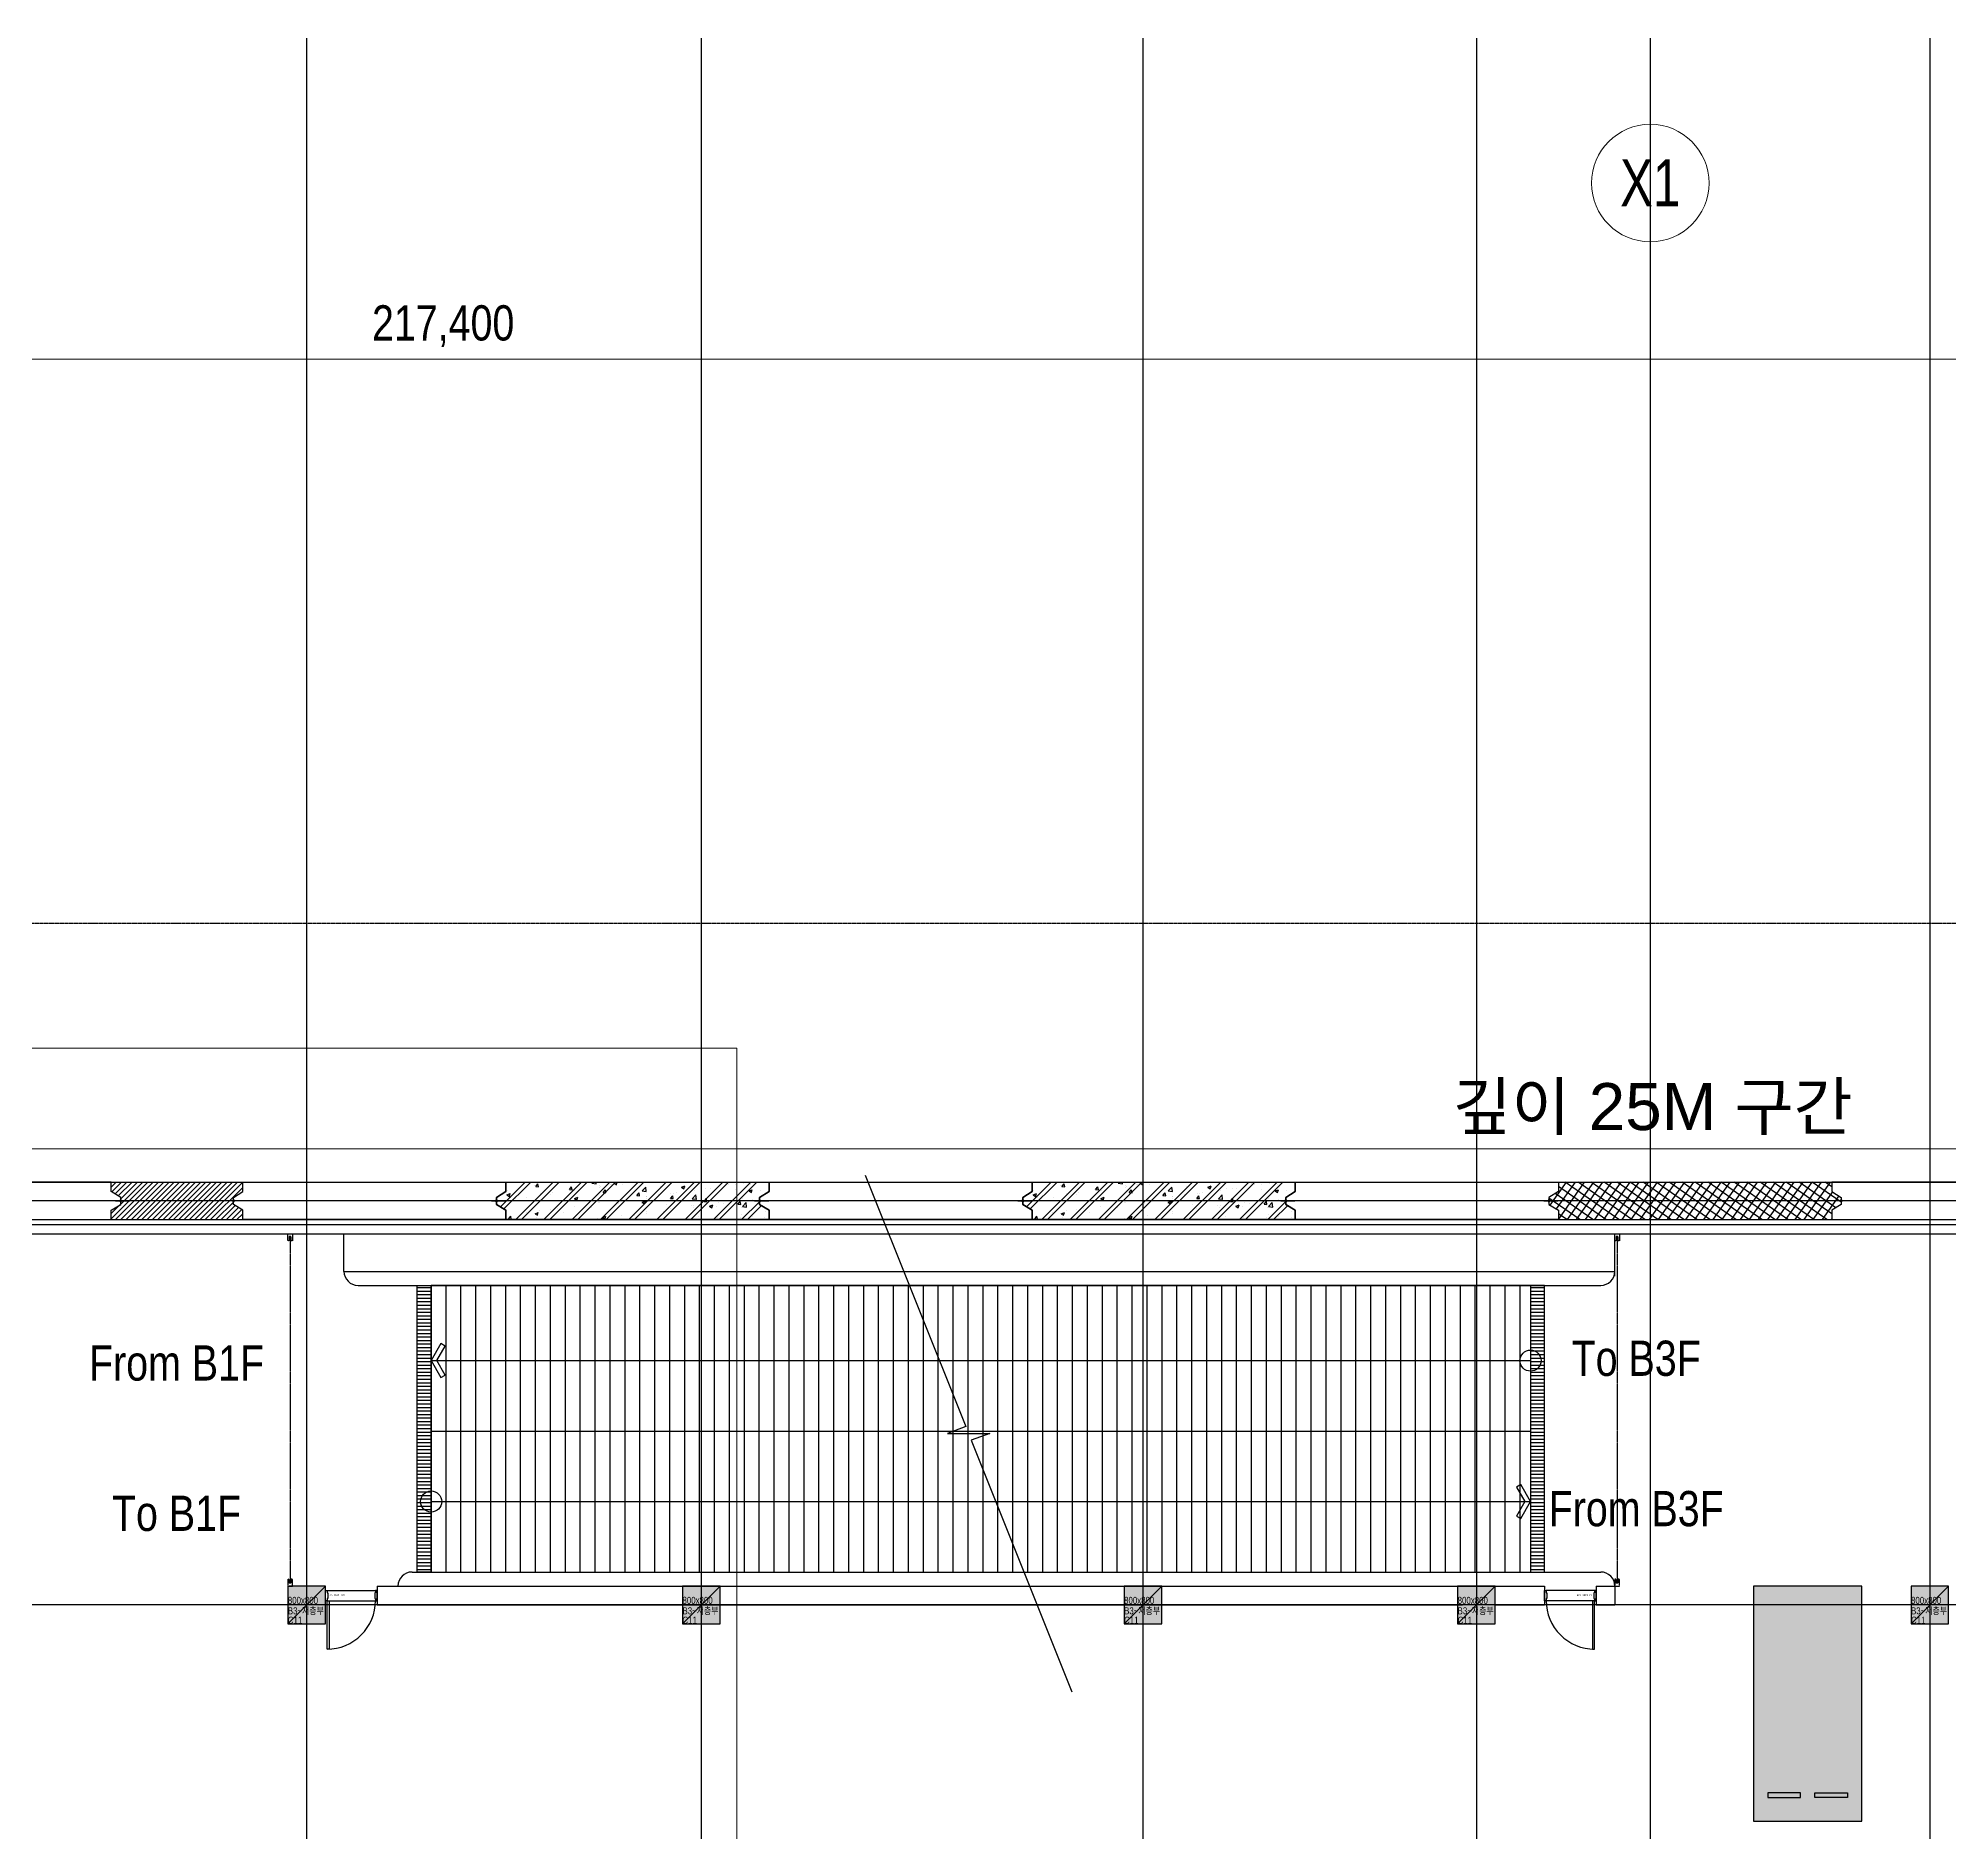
# Model space of a CAD drawing. Header units: millimetres. Extents: x -20379 to 476967, y -520228 to 220376.
# Drawn here: x 338132 to 378819, y -423470 to -385276 of the extents above; entities that cross this region are included whole.
import ezdxf
from ezdxf.enums import TextEntityAlignment as Align

# ---------------------------------------------------------------- set-up
doc = ezdxf.new("R2010")
doc.units = ezdxf.units.MM
doc.header["$MEASUREMENT"] = 0
for name, pattern in [('$0$X-F_EXIT_B2F$0$18$0$STYLE_19', [0.83328, 0.41656, -0.41672]), ('$0$X-GRID_B3~B1$0$CENTER2', [1.125, 0.75, -0.125, 0.125, -0.125]), ('$0$X-SITE$0$ACAD_ISO05W100', [33, 24, -3, 0, -3, 0, -3])]:
    doc.linetypes.add(name, pattern=pattern)
doc.layers.get('Defpoints').update_dxf_attribs({"color": 145, "lineweight": 9})
doc.layers.add('$0$NDC_S_HATCH MATERIAL', color=8, linetype='Continuous', lineweight=9)
for name, color, linetype in [('$0$X-COL-B2$0$A-254', 254, 'Continuous'), ('$0$X-COL-B2$0$A-COL', 2, 'Continuous'), ('$0$X-COL-B2$0$A-CON', 2, 'Continuous'), ('$0$X-COL-B2$0$A-DOOR', 4, 'Continuous'), ('$0$X-COL-B2$0$A-DOORF', 9, 'Continuous'), ('$0$X-COL-B2$0$A-ELE4', 8, 'Continuous'), ('$0$X-DIAPHGRAM Wall PLAN$0$A-COL', 2, 'Continuous'), ('$0$X-DIAPHGRAM Wall PLAN$0$A-HAT', 9, 'Continuous'), ('$0$X-F_EXIT_B2F$0$A-SHUTTER', 4, 'Continuous'), ('$0$X-GRID_B3~B1$0$A-CEN1', 1, '$0$X-GRID_B3~B1$0$CENTER2'), ('$0$X-INT-B2$0$A-252', 252, 'Continuous'), ('$0$X-INT-B2$0$A-ELE4', 8, 'Continuous'), ('$0$X-INT-B2$0$A-PARK', 5, 'Continuous'), ('$0$X-INT-B2$0$A-SYM', 7, 'Continuous'), ('$0$X-INT-B2$0$A-WALB', 3, 'Continuous'), ('$0$X-SITE$0$A-SITE', 2, '$0$X-SITE$0$ACAD_ISO05W100')]:
    doc.layers.add(name, color=color, linetype=linetype)
doc.styles.add('$0$X-COL-B2$0$Hrtext', font='arial.ttf', dxfattribs={"width": 0.8})
doc.styles.add('$0$X-COL-B2$0$X-PLAN$0$Standard', font='')
doc.styles.add('$0$X-DIAPHGRAM Wall PLAN$0$Standard', font='arial.ttf')
doc.styles.add('$0$X-GRID_B3~B1$0$Heerim', font='', dxfattribs={"width": 0.8})
doc.styles.add('$0$X-GRID_B3~B1$0$Hrtext', font='arial.ttf', dxfattribs={"width": 0.8})
doc.styles.add('$0$X-INT-B2$0$Hrtext', font='arial.ttf', dxfattribs={"width": 0.8})
doc.styles.get('$0$X-COL-B2$0$X-PLAN$0$Standard').set_extended_font_data('DotumChe')
doc.styles.get('$0$X-GRID_B3~B1$0$Heerim').set_extended_font_data('Dotum')

# ---------------------------------------------------------------- blocks, each defined once
blk = doc.blocks.new('$0$258')
at = {"layer": '$0$X-COL-B2$0$A-254'}
h = blk.add_hatch(color=256, dxfattribs=at)
h.dxf.hatch_style = 1
h.paths.add_polyline_path([(442547, -104931), (441747, -104931), (441747, -105731), (442547, -105731)])
h = blk.add_hatch(color=256, dxfattribs=at)
h.dxf.hatch_style = 1
h.paths.add_polyline_path([(450947, -104931), (450147, -104931), (450147, -105731), (450947, -105731)])
h = blk.add_hatch(color=256, dxfattribs=at)
h.dxf.hatch_style = 1
h.paths.add_polyline_path([(460347, -104931), (459547, -104931), (459547, -105731), (460347, -105731)])
h = blk.add_hatch(color=256, dxfattribs=at)
h.dxf.hatch_style = 1
h.paths.add_polyline_path([(467447, -104931), (466647, -104931), (466647, -105731), (467447, -105731)])
h = blk.add_hatch(color=256, dxfattribs=at)
h.dxf.hatch_style = 1
h.paths.add_polyline_path([(477097, -104931), (476297, -104931), (476297, -105731), (477097, -105731)])
at = {"layer": '$0$X-INT-B2$0$A-PARK'}
h = blk.add_hatch(color=254, dxfattribs=at)
h.dxf.hatch_style = 1
h.paths.add_polyline_path([(475247, -109931), (475247, -104931), (472947, -104931), (472947, -109931)])
at = {"layer": '$0$X-COL-B2$0$A-COL'}
for p, q in [((442547, -104931), (441747, -104931)), ((441747, -104931), (441747, -105731)), ((442547, -105731), (442547, -104931)), ((450947, -104931), (450147, -104931)), ((450147, -104931), (450147, -105731)), ((450947, -105731), (450947, -104931)), ((460347, -104931), (459547, -104931)), ((459547, -104931), (459547, -105731)), ((460347, -105731), (460347, -104931)), ((467447, -104931), (466647, -104931)), ((466647, -104931), (466647, -105731)), ((467447, -105731), (467447, -104931)), ((477097, -104931), (476297, -104931)), ((476297, -104931), (476297, -105731)), ((477097, -105731), (477097, -104931)), ((441747, -105731), (442547, -105731)), ((450147, -105731), (450947, -105731)), ((459547, -105731), (460347, -105731)), ((466647, -105731), (467447, -105731)), ((476297, -105731), (477097, -105731))]:
    blk.add_line(p, q, dxfattribs=at)
at = {"layer": '$0$X-COL-B2$0$A-CON', "ltscale": 10}
for p, q in [((335947, -96331), (513810, -96331)), ((336747, -97131), (513478, -97131)), ((443647, -104931), (468497, -104931)), ((443647, -104931), (443647, -105331)), ((468497, -104931), (468497, -105331)), ((469597, -104931), (469992, -104931)), ((469597, -104931), (469597, -105331)), ((469992, -104931), (469992, -105331)), ((443647, -105331), (466747, -105331)), ((467447, -105331), (468497, -105331)), ((469597, -105331), (469992, -105331))]:
    blk.add_line(p, q, dxfattribs=at)
at = {"layer": '$0$X-COL-B2$0$A-DOOR'}
for p, q in [((442547, -105021), (442582, -105021)), ((442547, -105241), (442547, -105021)), ((442582, -105241), (442547, -105241)), ((442582, -105021), (442582, -105071)), ((442582, -105071), (442597, -105071)), ((442597, -105191), (442582, -105191)), ((442582, -105191), (442582, -105241)), ((442582, -105241), (442627, -105241)), ((442582, -106271), (442582, -105241)), ((442597, -105071), (442597, -105191)), ((442627, -105241), (442627, -106271)), ((443612, -105071), (443597, -105071)), ((443597, -105071), (443597, -105191)), ((443597, -105191), (443612, -105191)), ((443647, -105021), (443612, -105021)), ((443612, -105021), (443612, -105071)), ((443612, -105191), (443612, -105241)), ((443612, -105241), (443647, -105241)), ((443647, -105241), (443647, -105021)), ((468497, -105021), (468532, -105021)), ((468497, -105241), (468497, -105021)), ((468532, -105241), (468497, -105241)), ((468532, -105021), (468532, -105071)), ((468532, -105071), (468547, -105071)), ((468547, -105191), (468532, -105191)), ((468532, -105191), (468532, -105241)), ((468547, -105071), (468547, -105191)), ((469562, -105241), (469517, -105241)), ((469517, -105241), (469517, -106271)), ((469562, -105071), (469547, -105071)), ((469547, -105071), (469547, -105191)), ((469547, -105191), (469562, -105191)), ((469597, -105021), (469562, -105021)), ((469562, -105021), (469562, -105071)), ((469562, -105191), (469562, -105241)), ((469562, -106271), (469562, -105241)), ((469562, -105241), (469597, -105241)), ((469597, -105241), (469597, -105021)), ((442627, -106271), (442582, -106271)), ((469517, -106271), (469562, -106271))]:
    blk.add_line(p, q, dxfattribs=at)
at = {"layer": '$0$X-COL-B2$0$A-DOORF'}
for centre, start, end in [((442582, -105241), 269.9893, 0.0107), ((469561, -105241), 179.9893, 270.0107)]:
    blk.add_arc(centre, 1030, start, end, dxfattribs=at)
at = {"layer": '$0$X-COL-B2$0$A-ELE4'}
for p, q in [((442582, -105021), (443612, -105021)), ((442582, -105241), (443612, -105241)), ((469562, -105021), (468532, -105021)), ((469562, -105241), (468532, -105241))]:
    blk.add_line(p, q, dxfattribs=at)
at = {"layer": '$0$X-DIAPHGRAM Wall PLAN$0$A-COL'}
for p, q in [((335947, -96331), (513810, -96331)), ((336747, -97131), (513478, -97131))]:
    blk.add_line(p, q, dxfattribs=at)
at = {"layer": '$0$X-DIAPHGRAM Wall PLAN$0$A-COL', "ltscale": 0.01}
for p, q in [((437990, -96331), (432390, -96331)), ((437990, -96531), (437990, -96331)), ((440790, -96531), (440790, -96331)), ((440790, -96331), (446390, -96331)), ((446390, -96331), (446390, -96531)), ((446390, -96531), (446390, -96331)), ((446390, -96331), (451990, -96331)), ((451990, -96331), (451990, -96531)), ((451990, -96531), (451990, -96331)), ((451990, -96331), (457590, -96331)), ((457590, -96331), (457590, -96531)), ((457590, -96531), (457590, -96331)), ((457590, -96331), (463190, -96331)), ((463190, -96331), (463190, -96531)), ((463190, -96531), (463190, -96331)), ((463190, -96331), (468790, -96331)), ((468790, -96331), (468790, -96531)), ((480210, -96331), (474610, -96331)), ((474610, -96331), (474610, -96531)), ((438190, -96656), (437990, -96531)), ((437990, -96931), (438190, -96806)), ((438190, -96806), (438190, -96656)), ((440590, -96656), (440790, -96531)), ((440590, -96806), (440590, -96656)), ((440790, -96931), (440590, -96806)), ((446390, -96531), (446190, -96656)), ((446190, -96656), (446390, -96531)), ((446190, -96656), (446190, -96806)), ((446190, -96806), (446190, -96656)), ((446190, -96806), (446390, -96931)), ((446390, -96931), (446190, -96806)), ((451990, -96531), (451790, -96656)), ((451790, -96656), (451990, -96531)), ((451790, -96656), (451790, -96806)), ((451790, -96806), (451790, -96656)), ((451790, -96806), (451990, -96931)), ((451990, -96931), (451790, -96806)), ((457590, -96531), (457390, -96656)), ((457390, -96656), (457590, -96531)), ((457390, -96656), (457390, -96806)), ((457390, -96806), (457390, -96656)), ((457390, -96806), (457590, -96931)), ((457590, -96931), (457390, -96806)), ((463190, -96531), (462990, -96656)), ((462990, -96656), (463190, -96531)), ((462990, -96656), (462990, -96806)), ((462990, -96806), (462990, -96656)), ((462990, -96806), (463190, -96931)), ((463190, -96931), (462990, -96806)), ((468790, -96531), (468590, -96656)), ((468590, -96656), (468590, -96806)), ((468590, -96806), (468790, -96931)), ((474610, -96531), (474810, -96656)), ((474810, -96806), (474610, -96931)), ((474810, -96656), (474810, -96806)), ((432390, -97131), (437990, -97131)), ((437990, -97131), (437990, -96931)), ((440790, -97131), (440790, -96931)), ((446390, -97131), (440790, -97131)), ((446390, -96931), (446390, -97131)), ((446390, -97131), (446390, -96931)), ((451990, -97131), (446390, -97131)), ((451990, -96931), (451990, -97131)), ((451990, -97131), (451990, -96931)), ((457590, -97131), (451990, -97131)), ((457590, -96931), (457590, -97131)), ((457590, -97131), (457590, -96931)), ((463190, -97131), (457590, -97131)), ((463190, -96931), (463190, -97131)), ((463190, -97131), (463190, -96931)), ((468790, -97131), (463190, -97131)), ((468790, -96931), (468790, -97131)), ((474610, -96931), (474610, -97131)), ((474610, -97131), (480210, -97131))]:
    blk.add_line(p, q, dxfattribs=at)
at = {"layer": '$0$X-DIAPHGRAM Wall PLAN$0$A-COL', "ltscale": 50}
for p, q in [((438082, -96731), (438382, -96731)), ((440697, -96731), (440397, -96731)), ((446297, -96731), (445997, -96731)), ((446082, -96731), (446382, -96731)), ((451897, -96731), (451597, -96731)), ((451682, -96731), (451982, -96731)), ((457497, -96731), (457197, -96731)), ((457282, -96731), (457582, -96731)), ((463097, -96731), (462797, -96731)), ((462882, -96731), (463182, -96731)), ((468482, -96731), (468782, -96731)), ((474917, -96731), (474617, -96731))]:
    blk.add_line(p, q, dxfattribs=at)
for centre, start, end in [((438190, -96731), 0, 180), ((438190, -96731), 180, 0), ((440590, -96731), 360, 180), ((440590, -96731), 180, 360), ((446190, -96731), 0, 180), ((446190, -96731), 360, 180), ((446190, -96731), 180, 0), ((446190, -96731), 180, 360), ((451790, -96731), 0, 180), ((451790, -96731), 360, 180), ((451790, -96731), 180, 0), ((451790, -96731), 180, 360), ((457390, -96731), 0, 180), ((457390, -96731), 360, 180), ((457390, -96731), 180, 0), ((457390, -96731), 180, 360), ((462990, -96731), 0, 180), ((462990, -96731), 360, 180), ((462990, -96731), 180, 0), ((462990, -96731), 180, 360), ((468590, -96731), 0, 180), ((468590, -96731), 180, 0), ((474810, -96731), 360, 180), ((474810, -96731), 180, 360)]:
    blk.add_arc(centre, 20, start, end, dxfattribs=at)
at = {"layer": '$0$X-DIAPHGRAM Wall PLAN$0$A-HAT', "linetype": 'Continuous', "ltscale": 500}
for p, q in [((437990, -96438), (438096, -96331)), ((437990, -97111), (438770, -96331)), ((438001, -96538), (438209, -96331)), ((438070, -96581), (438321, -96331)), ((438082, -97131), (438882, -96331)), ((438139, -96624), (438433, -96331)), ((438190, -96687), (438545, -96331)), ((438190, -96799), (438658, -96331)), ((438194, -97131), (438994, -96331)), ((438307, -97131), (439107, -96331)), ((438419, -97131), (439219, -96331)), ((438531, -97131), (439331, -96331)), ((438643, -97131), (439443, -96331)), ((438756, -97131), (439556, -96331)), ((438868, -97131), (439668, -96331)), ((438980, -97131), (439780, -96331)), ((439092, -97131), (439892, -96331)), ((439205, -97131), (440005, -96331)), ((439317, -97131), (440117, -96331)), ((439429, -97131), (440229, -96331)), ((439541, -97131), (440341, -96331)), ((439654, -97131), (440454, -96331)), ((439766, -97131), (440566, -96331)), ((439878, -97131), (440678, -96331)), ((439990, -97131), (440790, -96332)), ((468955, -96331), (468612, -96820)), ((469149, -96331), (468747, -96904)), ((469343, -96331), (468790, -97121)), ((469800, -97131), (468790, -96423)), ((470077, -97131), (468934, -96331)), ((469536, -96331), (468976, -97131)), ((469730, -96331), (469170, -97131)), ((470354, -97131), (469211, -96331)), ((469924, -96331), (469364, -97131)), ((470631, -97131), (469488, -96331)), ((470118, -96331), (469558, -97131)), ((470312, -96331), (469751, -97131)), ((470907, -97131), (469765, -96331)), ((470505, -96331), (469945, -97131)), ((471184, -97131), (470042, -96331)), ((470699, -96331), (470139, -97131)), ((471461, -97131), (470318, -96331)), ((470893, -96331), (470333, -97131)), ((471087, -96331), (470527, -97131)), ((471738, -97131), (470595, -96331)), ((471281, -96331), (470720, -97131)), ((472014, -97131), (470872, -96331)), ((471474, -96331), (470914, -97131)), ((471668, -96331), (471108, -97131)), ((472291, -97131), (471149, -96331)), ((471862, -96331), (471302, -97131)), ((472568, -97131), (471425, -96331)), ((472056, -96331), (471496, -97131)), ((472249, -96331), (471689, -97131)), ((472845, -97131), (471702, -96331)), ((472443, -96331), (471883, -97131)), ((473121, -97131), (471979, -96331)), ((472637, -96331), (472077, -97131)), ((473398, -97131), (472256, -96331)), ((472831, -96331), (472271, -97131)), ((473025, -96331), (472465, -97131)), ((473675, -97131), (472532, -96331)), ((473218, -96331), (472658, -97131)), ((473952, -97131), (472809, -96331)), ((473412, -96331), (472852, -97131)), ((473606, -96331), (473046, -97131)), ((474229, -97131), (473086, -96331)), ((473800, -96331), (473240, -97131)), ((474505, -97131), (473363, -96331)), ((473994, -96331), (473434, -97131)), ((474187, -96331), (473627, -97131)), ((474610, -97010), (473640, -96331)), ((474381, -96331), (473821, -97131)), ((474696, -96877), (473916, -96331)), ((474575, -96331), (474015, -97131)), ((474810, -96762), (474193, -96331)), ((474610, -96429), (474470, -96331)), ((437990, -96999), (438171, -96817)), ((440103, -97131), (440790, -96444)), ((440215, -97131), (440590, -96756)), ((440327, -97131), (440628, -96830)), ((469247, -97131), (468590, -96671)), ((469523, -97131), (468725, -96571)), ((474623, -96539), (474209, -97131)), ((474758, -96623), (474402, -97131)), ((440439, -97131), (440697, -96873)), ((440552, -97131), (440766, -96916)), ((440664, -97131), (440790, -97005)), ((440776, -97131), (440790, -97117)), ((468970, -97131), (468790, -97004)), ((474610, -97112), (474596, -97131))]:
    blk.add_line(p, q, dxfattribs=at)
at = {"layer": '$0$X-DIAPHGRAM Wall PLAN$0$A-HAT', "linetype": 'Continuous'}
for p, q in [((446271, -96857), (446797, -96331)), ((446346, -96904), (446919, -96331)), ((446598, -97131), (447398, -96331)), ((446720, -97131), (447520, -96331)), ((447000, -96408), (447000, -96408)), ((447023, -96428), (447071, -96371)), ((447023, -96428), (447083, -96433)), ((447083, -96433), (447071, -96371)), ((447199, -97131), (447999, -96331)), ((447321, -97131), (448121, -96331)), ((447800, -97131), (448600, -96331)), ((447922, -97131), (448722, -96331)), ((448076, -96350), (448076, -96350)), ((448221, -96354), (448243, -96331)), ((448221, -96354), (448310, -96367)), ((448310, -96367), (448306, -96331)), ((448387, -96410), (448387, -96410)), ((448401, -97131), (449201, -96331)), ((448406, -96427), (448406, -96427)), ((448524, -97131), (449324, -96331)), ((448610, -96372), (448610, -96372)), ((448637, -96377), (448637, -96377)), ((448690, -96360), (448760, -96333)), ((448690, -96360), (448740, -96393)), ((448740, -96393), (448760, -96333)), ((448878, -96376), (448878, -96376)), ((449002, -97131), (449802, -96331)), ((449125, -97131), (449925, -96331)), ((449144, -96395), (449144, -96395)), ((449603, -97131), (450403, -96331)), ((449677, -96417), (449677, -96417)), ((449726, -97131), (450526, -96331)), ((450127, -96440), (450197, -96413)), ((450177, -96473), (450197, -96413)), ((450204, -97131), (451004, -96331)), ((450327, -97131), (451127, -96331)), ((450805, -97131), (451605, -96331)), ((450923, -96425), (450923, -96425)), ((450928, -97131), (451728, -96331)), ((451068, -96351), (451068, -96351)), ((451121, -96376), (451121, -96376)), ((451274, -96390), (451274, -96390)), ((451436, -96354), (451436, -96354)), ((451602, -96373), (451602, -96373)), ((457471, -96857), (457997, -96331)), ((457546, -96904), (458119, -96331)), ((457798, -97131), (458598, -96331)), ((457920, -97131), (458720, -96331)), ((458200, -96408), (458200, -96408)), ((458223, -96428), (458271, -96371)), ((458223, -96428), (458283, -96433)), ((458283, -96433), (458271, -96371)), ((458399, -97131), (459199, -96331)), ((458521, -97131), (459321, -96331)), ((459000, -97131), (459800, -96331)), ((459122, -97131), (459922, -96331)), ((459276, -96350), (459276, -96350)), ((459421, -96354), (459443, -96331)), ((459421, -96354), (459510, -96367)), ((459510, -96367), (459506, -96331)), ((459587, -96410), (459587, -96410)), ((459601, -97131), (460401, -96331)), ((459606, -96427), (459606, -96427)), ((459724, -97131), (460524, -96331)), ((459810, -96372), (459810, -96372)), ((459837, -96377), (459837, -96377)), ((459890, -96360), (459960, -96333)), ((459890, -96360), (459940, -96393)), ((459940, -96393), (459960, -96333)), ((460078, -96376), (460078, -96376)), ((460202, -97131), (461002, -96331)), ((460325, -97131), (461125, -96331)), ((460344, -96395), (460344, -96395)), ((460803, -97131), (461603, -96331)), ((460877, -96417), (460877, -96417)), ((460926, -97131), (461726, -96331)), ((461327, -96440), (461397, -96413)), ((461377, -96473), (461397, -96413)), ((461404, -97131), (462204, -96331)), ((461527, -97131), (462327, -96331)), ((462005, -97131), (462805, -96331)), ((462123, -96425), (462123, -96425)), ((462128, -97131), (462928, -96331)), ((462268, -96351), (462268, -96351)), ((462321, -96376), (462321, -96376)), ((462474, -96390), (462474, -96390)), ((462636, -96354), (462636, -96354)), ((462802, -96373), (462802, -96373)), ((446321, -96720), (446321, -96720)), ((446412, -96602), (446482, -96575)), ((446412, -96602), (446462, -96636)), ((446417, -96508), (446417, -96508)), ((446462, -96636), (446483, -96575)), ((446494, -96659), (446494, -96659)), ((446599, -96679), (446599, -96679)), ((446656, -96727), (446656, -96727)), ((446835, -96650), (446835, -96650)), ((447126, -96576), (447126, -96576)), ((447132, -96701), (447132, -96701)), ((447240, -96627), (447240, -96627)), ((447340, -96586), (447340, -96586)), ((447376, -96543), (447376, -96543)), ((447666, -96724), (447666, -96724)), ((447740, -96491), (447788, -96433)), ((447740, -96491), (447800, -96496)), ((447755, -96493), (447755, -96493)), ((447800, -96496), (447788, -96433)), ((447823, -96527), (447823, -96527)), ((447850, -96682), (447920, -96655)), ((447850, -96682), (447899, -96716)), ((447859, -96511), (447859, -96511)), ((447899, -96716), (447920, -96655)), ((448123, -96804), (448123, -96804)), ((448200, -96746), (448200, -96746)), ((448361, -96773), (448361, -96773)), ((448373, -96440), (448373, -96440)), ((448374, -96771), (448374, -96771)), ((448457, -96553), (448506, -96496)), ((448457, -96553), (448517, -96559)), ((448517, -96559), (448506, -96496)), ((448734, -96769), (448734, -96769)), ((448753, -96722), (448753, -96722)), ((448788, -96777), (448788, -96777)), ((448866, -96709), (448866, -96709)), ((449175, -96616), (449223, -96559)), ((449175, -96616), (449234, -96621)), ((449235, -96622), (449223, -96559)), ((449268, -96791), (449268, -96791)), ((449287, -96762), (449357, -96735)), ((449287, -96762), (449336, -96796)), ((449288, -96519), (449366, -96438)), ((449288, -96519), (449377, -96533)), ((449337, -96796), (449357, -96736)), ((449377, -96533), (449366, -96438)), ((449371, -96677), (449371, -96677)), ((449384, -96638), (449384, -96638)), ((449385, -96634), (449385, -96634)), ((449634, -96605), (449634, -96605)), ((449802, -96814), (449802, -96814)), ((449892, -96679), (449940, -96622)), ((449892, -96679), (449952, -96684)), ((449899, -96564), (449899, -96564)), ((449952, -96684), (449940, -96622)), ((449954, -96577), (449954, -96577)), ((450013, -96556), (450013, -96556)), ((450127, -96440), (450177, -96473)), ((450211, -96440), (450211, -96440)), ((450355, -96685), (450433, -96603)), ((450355, -96685), (450444, -96698)), ((450392, -96833), (450392, -96833)), ((450404, -96500), (450404, -96500)), ((450444, -96699), (450433, -96604)), ((450537, -96477), (450537, -96477)), ((450609, -96742), (450657, -96684)), ((450609, -96742), (450669, -96747)), ((450632, -96834), (450632, -96834)), ((450645, -96472), (450645, -96472)), ((450669, -96747), (450658, -96684)), ((450724, -96842), (450794, -96816)), ((450745, -96463), (450745, -96463)), ((450774, -96876), (450794, -96816)), ((450895, -96439), (450895, -96439)), ((450911, -96758), (450911, -96758)), ((451011, -96784), (451011, -96784)), ((451279, -96485), (451279, -96485)), ((451326, -96804), (451375, -96747)), ((451326, -96804), (451386, -96810)), ((451386, -96810), (451375, -96747)), ((451406, -97131), (451786, -96751)), ((451423, -96850), (451501, -96769)), ((451424, -96687), (451424, -96687)), ((451512, -96864), (451501, -96769)), ((451529, -97131), (451829, -96830)), ((451564, -96520), (451634, -96493)), ((451564, -96520), (451614, -96553)), ((451614, -96554), (451634, -96493)), ((451642, -96701), (451642, -96701)), ((451813, -96508), (451813, -96508)), ((457521, -96720), (457521, -96720)), ((457612, -96602), (457682, -96575)), ((457612, -96602), (457662, -96636)), ((457617, -96508), (457617, -96508)), ((457662, -96636), (457683, -96575)), ((457694, -96659), (457694, -96659)), ((457799, -96679), (457799, -96679)), ((457856, -96727), (457856, -96727)), ((458035, -96650), (458035, -96650)), ((458326, -96576), (458326, -96576)), ((458332, -96701), (458332, -96701)), ((458440, -96627), (458440, -96627)), ((458540, -96586), (458540, -96586)), ((458576, -96543), (458576, -96543)), ((458866, -96724), (458866, -96724)), ((458940, -96491), (458988, -96433)), ((458940, -96491), (459000, -96496)), ((458955, -96493), (458955, -96493)), ((459000, -96496), (458988, -96433)), ((459023, -96527), (459023, -96527)), ((459050, -96682), (459120, -96655)), ((459050, -96682), (459099, -96716)), ((459059, -96511), (459059, -96511)), ((459099, -96716), (459120, -96655)), ((459323, -96804), (459323, -96804)), ((459400, -96746), (459400, -96746)), ((459561, -96773), (459561, -96773)), ((459573, -96440), (459573, -96440)), ((459574, -96771), (459574, -96771)), ((459657, -96553), (459706, -96496)), ((459657, -96553), (459717, -96559)), ((459717, -96559), (459706, -96496)), ((459934, -96769), (459934, -96769)), ((459953, -96722), (459953, -96722)), ((459988, -96777), (459988, -96777)), ((460066, -96709), (460066, -96709)), ((460375, -96616), (460423, -96559)), ((460375, -96616), (460434, -96621)), ((460435, -96622), (460423, -96559)), ((460468, -96791), (460468, -96791)), ((460487, -96762), (460557, -96735)), ((460487, -96762), (460536, -96796)), ((460488, -96519), (460566, -96438)), ((460488, -96519), (460577, -96533)), ((460537, -96796), (460557, -96736)), ((460577, -96533), (460566, -96438)), ((460571, -96677), (460571, -96677)), ((460584, -96638), (460584, -96638)), ((460585, -96634), (460585, -96634)), ((460834, -96605), (460834, -96605)), ((461002, -96814), (461002, -96814)), ((461092, -96679), (461140, -96622)), ((461092, -96679), (461152, -96684)), ((461099, -96564), (461099, -96564)), ((461152, -96684), (461140, -96622)), ((461154, -96577), (461154, -96577)), ((461213, -96556), (461213, -96556)), ((461327, -96440), (461377, -96473)), ((461411, -96440), (461411, -96440)), ((461555, -96685), (461633, -96603)), ((461555, -96685), (461644, -96698)), ((461592, -96833), (461592, -96833)), ((461604, -96500), (461604, -96500)), ((461644, -96699), (461633, -96604)), ((461737, -96477), (461737, -96477)), ((461809, -96742), (461857, -96684)), ((461809, -96742), (461869, -96747)), ((461832, -96834), (461832, -96834)), ((461845, -96472), (461845, -96472)), ((461869, -96747), (461858, -96684)), ((461924, -96842), (461994, -96816)), ((461945, -96463), (461945, -96463)), ((461974, -96876), (461994, -96816)), ((462095, -96439), (462095, -96439)), ((462111, -96758), (462111, -96758)), ((462211, -96784), (462211, -96784)), ((462479, -96485), (462479, -96485)), ((462526, -96804), (462575, -96747)), ((462526, -96804), (462586, -96810)), ((462586, -96810), (462575, -96747)), ((462606, -97131), (462986, -96751)), ((462623, -96850), (462701, -96769)), ((462624, -96687), (462624, -96687)), ((462712, -96864), (462701, -96769)), ((462729, -97131), (463029, -96830)), ((462764, -96520), (462834, -96493)), ((462764, -96520), (462814, -96553)), ((462814, -96554), (462834, -96493)), ((462842, -96701), (462842, -96701)), ((463013, -96508), (463013, -96508)), ((446444, -97117), (446493, -97060)), ((446444, -97117), (446504, -97123)), ((446504, -97123), (446493, -97060)), ((446823, -96983), (446823, -96983)), ((446863, -96970), (446863, -96970)), ((447009, -97005), (447079, -96978)), ((447009, -97005), (447059, -97038)), ((447038, -97077), (447038, -97077)), ((447059, -97038), (447079, -96978)), ((447113, -96937), (447113, -96937)), ((447203, -97131), (447210, -97123)), ((447211, -97131), (447210, -97123)), ((447328, -96919), (447328, -96919)), ((447492, -96888), (447492, -96888)), ((447621, -96977), (447621, -96977)), ((447847, -96844), (447847, -96844)), ((448205, -96877), (448205, -96877)), ((448348, -97106), (448348, -97106)), ((448446, -97085), (448516, -97058)), ((448446, -97085), (448496, -97118)), ((448489, -97116), (448489, -97116)), ((448496, -97118), (448517, -97058)), ((448854, -97042), (448854, -97042)), ((449121, -97033), (449121, -97033)), ((449371, -97000), (449371, -97000)), ((449373, -96967), (449373, -96967)), ((449750, -96950), (449750, -96950)), ((449886, -96897), (449886, -96897)), ((450335, -96837), (450335, -96837)), ((450382, -96867), (450382, -96867)), ((450496, -97073), (450496, -97073)), ((450724, -96842), (450774, -96876)), ((450869, -96859), (450869, -96859)), ((450899, -97091), (450899, -97091)), ((451079, -96973), (451079, -96973)), ((451379, -97095), (451379, -97095)), ((451403, -96882), (451403, -96882)), ((451412, -97020), (451412, -97020)), ((451423, -96850), (451512, -96864)), ((451630, -97062), (451630, -97062)), ((451662, -96873), (451662, -96873)), ((451902, -97093), (451902, -97093)), ((451917, -96956), (451917, -96956)), ((451937, -96904), (451937, -96904)), ((457644, -97117), (457693, -97060)), ((457644, -97117), (457704, -97123)), ((457704, -97123), (457693, -97060)), ((458023, -96983), (458023, -96983)), ((458063, -96970), (458063, -96970)), ((458209, -97005), (458279, -96978)), ((458209, -97005), (458259, -97038)), ((458238, -97077), (458238, -97077)), ((458259, -97038), (458279, -96978)), ((458313, -96937), (458313, -96937)), ((458403, -97131), (458410, -97123)), ((458411, -97131), (458410, -97123)), ((458528, -96919), (458528, -96919)), ((458692, -96888), (458692, -96888)), ((458821, -96977), (458821, -96977)), ((459047, -96844), (459047, -96844)), ((459405, -96877), (459405, -96877)), ((459548, -97106), (459548, -97106)), ((459646, -97085), (459716, -97058)), ((459646, -97085), (459696, -97118)), ((459689, -97116), (459689, -97116)), ((459696, -97118), (459717, -97058)), ((460054, -97042), (460054, -97042)), ((460321, -97033), (460321, -97033)), ((460571, -97000), (460571, -97000)), ((460573, -96967), (460573, -96967)), ((460950, -96950), (460950, -96950)), ((461086, -96897), (461086, -96897)), ((461535, -96837), (461535, -96837)), ((461582, -96867), (461582, -96867)), ((461696, -97073), (461696, -97073)), ((461924, -96842), (461974, -96876)), ((462069, -96859), (462069, -96859)), ((462099, -97091), (462099, -97091)), ((462279, -96973), (462279, -96973)), ((462579, -97095), (462579, -97095)), ((462603, -96882), (462603, -96882)), ((462612, -97020), (462612, -97020)), ((462623, -96850), (462712, -96864)), ((462830, -97062), (462830, -97062)), ((462862, -96873), (462862, -96873)), ((463102, -97093), (463102, -97093)), ((463117, -96956), (463117, -96956)), ((463137, -96904), (463137, -96904))]:
    blk.add_line(p, q, dxfattribs=at)
at = {"layer": '$0$X-F_EXIT_B2F$0$A-SHUTTER', "linetype": '$0$X-F_EXIT_B2F$0$18$0$STYLE_19'}
for p, q in [((441747, -97581), (441747, -97431)), ((441747, -97431), (441847, -97431)), ((441777, -97581), (441747, -97581)), ((441817, -97491), (441777, -97491)), ((441777, -97491), (441777, -97581)), ((441797, -97491), (441797, -104871)), ((441817, -97581), (441817, -97491)), ((441847, -97581), (441817, -97581)), ((441847, -97431), (441847, -97581)), ((469992, -97581), (469992, -97431)), ((469992, -97431), (470092, -97431)), ((470022, -97581), (469992, -97581)), ((470062, -97491), (470022, -97491)), ((470022, -97491), (470022, -97581)), ((470042, -97491), (470042, -104871)), ((470062, -97581), (470062, -97491)), ((470092, -97581), (470062, -97581)), ((470092, -97431), (470092, -97581)), ((441777, -104781), (441747, -104781)), ((441747, -104781), (441747, -104931)), ((441747, -104931), (441847, -104931)), ((441777, -104871), (441777, -104781)), ((441817, -104871), (441777, -104871)), ((441817, -104781), (441817, -104871)), ((441847, -104781), (441817, -104781)), ((441847, -104931), (441847, -104781)), ((470022, -104781), (469992, -104781)), ((469992, -104781), (469992, -104931)), ((469992, -104931), (470092, -104931)), ((470022, -104871), (470022, -104781)), ((470062, -104871), (470022, -104871)), ((470062, -104781), (470062, -104871)), ((470092, -104781), (470062, -104781)), ((470092, -104931), (470092, -104781))]:
    blk.add_line(p, q, dxfattribs=at)
at = {"layer": '$0$X-GRID_B3~B1$0$A-CEN1', "ltscale": 10}
for p, q in [((442147, -71986), (442147, -206938)), ((450547, -71986), (450547, -206938)), ((459947, -71986), (459947, -206938)), ((467047, -71986), (467047, -130631)), ((470747, -71986), (470747, -206938)), ((476697, -71986), (476697, -206938)), ((565437, -96731), (324908, -96731)), ((565437, -105331), (425347, -105331))]:
    blk.add_line(p, q, dxfattribs=at)
at = {"layer": '$0$X-INT-B2$0$A-252'}
for p, q in [((468497, -98531), (444797, -98531)), ((444797, -98531), (444797, -104631)), ((468497, -104631), (468497, -98531)), ((444797, -104631), (468497, -104631))]:
    blk.add_line(p, q, dxfattribs=at)
at = {"layer": '$0$X-INT-B2$0$A-252', "linetype": 'Continuous'}
for p, q in [((444798, -104631), (444798, -98531)), ((445115, -104631), (445115, -98531)), ((445433, -104631), (445433, -98531)), ((445750, -104631), (445750, -98531)), ((446068, -104631), (446068, -98531)), ((446385, -104631), (446385, -98531)), ((446703, -104631), (446703, -98531)), ((447020, -104631), (447020, -98531)), ((447338, -104631), (447338, -98531)), ((447655, -104631), (447655, -98531)), ((447973, -104631), (447973, -98531)), ((448290, -104631), (448290, -98531)), ((448608, -104631), (448608, -98531)), ((448925, -104631), (448925, -98531)), ((449243, -104631), (449243, -98531)), ((449560, -104631), (449560, -98531)), ((449878, -104631), (449878, -98531)), ((450195, -104631), (450195, -98531)), ((450513, -104631), (450513, -98531)), ((450830, -104631), (450830, -98531)), ((451148, -104631), (451148, -98531)), ((451465, -104631), (451465, -98531)), ((451783, -104631), (451783, -98531)), ((452100, -104631), (452100, -98531)), ((452418, -104631), (452418, -98531)), ((452735, -104631), (452735, -98531)), ((453053, -104631), (453053, -98531)), ((453370, -104631), (453370, -98531)), ((453688, -104631), (453688, -98531)), ((454005, -104631), (454005, -98531)), ((454323, -104631), (454323, -98531)), ((454640, -104631), (454640, -98531)), ((454958, -104631), (454958, -98531)), ((455275, -104631), (455275, -98531)), ((455593, -104631), (455593, -98531)), ((455910, -104631), (455910, -98531)), ((456228, -104631), (456228, -98531)), ((456545, -104631), (456545, -98531)), ((456863, -104631), (456863, -98531)), ((457180, -104631), (457180, -98531)), ((457498, -104631), (457498, -98531)), ((457815, -104631), (457815, -98531)), ((458133, -104631), (458133, -98531)), ((458450, -104631), (458450, -98531)), ((458768, -104631), (458768, -98531)), ((459085, -104631), (459085, -98531)), ((459403, -104631), (459403, -98531)), ((459720, -104631), (459720, -98531)), ((460038, -104631), (460038, -98531)), ((460355, -104631), (460355, -98531)), ((460673, -104631), (460673, -98531)), ((460990, -104631), (460990, -98531)), ((461308, -104631), (461308, -98531)), ((461625, -104631), (461625, -98531)), ((461943, -104631), (461943, -98531)), ((462260, -104631), (462260, -98531)), ((462578, -104631), (462578, -98531)), ((462895, -104631), (462895, -98531)), ((463213, -104631), (463213, -98531)), ((463530, -104631), (463530, -98531)), ((463848, -104631), (463848, -98531)), ((464165, -104631), (464165, -98531)), ((464483, -104631), (464483, -98531)), ((464800, -104631), (464800, -98531)), ((465118, -104631), (465118, -98531)), ((465435, -104631), (465435, -98531)), ((465753, -104631), (465753, -98531)), ((466070, -104631), (466070, -98531)), ((466388, -104631), (466388, -98531)), ((466705, -104631), (466705, -98531)), ((467023, -104631), (467023, -98531)), ((467340, -104631), (467340, -98531)), ((467658, -104631), (467658, -98531)), ((467975, -104631), (467975, -98531))]:
    blk.add_line(p, q, dxfattribs=at)
at = {"layer": '$0$X-INT-B2$0$A-ELE4'}
for p, q in [((442942, -98231), (442942, -97431)), ((469992, -98331), (469992, -97431)), ((442942, -98231), (442942, -98231)), ((442942, -98231), (469992, -98231)), ((469992, -98231), (469992, -98231)), ((443242, -98531), (469692, -98531)), ((444497, -98531), (444797, -98531)), ((444497, -104631), (444497, -98531)), ((444797, -98531), (444797, -104631)), ((468497, -98531), (468197, -98531)), ((468197, -98531), (468197, -104631)), ((468497, -104631), (468497, -98531)), ((444092, -104931), (444092, -104931)), ((444392, -104631), (469692, -104631)), ((444797, -104631), (444497, -104631)), ((468197, -104631), (468497, -104631)), ((469992, -104931), (469992, -104931))]:
    blk.add_line(p, q, dxfattribs=at)
at = {"layer": '$0$X-INT-B2$0$A-ELE4', "linetype": 'Continuous'}
for p, q in [((444797, -98583), (444497, -98583)), ((444797, -98658), (444497, -98658)), ((444797, -98733), (444497, -98733)), ((444797, -98808), (444497, -98808)), ((468497, -98583), (468197, -98583)), ((468497, -98658), (468197, -98658)), ((468497, -98733), (468197, -98733)), ((468497, -98808), (468197, -98808)), ((444797, -98883), (444497, -98883)), ((444797, -98958), (444497, -98958)), ((444797, -99033), (444497, -99033)), ((444797, -99108), (444497, -99108)), ((444797, -99183), (444497, -99183)), ((444797, -99258), (444497, -99258)), ((468497, -98883), (468197, -98883)), ((468497, -98958), (468197, -98958)), ((468497, -99033), (468197, -99033)), ((468497, -99108), (468197, -99108)), ((468497, -99183), (468197, -99183)), ((468497, -99258), (468197, -99258)), ((444797, -99333), (444497, -99333)), ((444797, -99408), (444497, -99408)), ((444797, -99483), (444497, -99483)), ((444797, -99558), (444497, -99558)), ((444797, -99633), (444497, -99633)), ((468497, -99333), (468197, -99333)), ((468497, -99408), (468197, -99408)), ((468497, -99483), (468197, -99483)), ((468497, -99558), (468197, -99558)), ((468497, -99633), (468197, -99633)), ((444797, -99708), (444497, -99708)), ((444797, -99783), (444497, -99783)), ((444797, -99858), (444497, -99858)), ((444797, -99933), (444497, -99933)), ((444797, -100008), (444497, -100008)), ((444797, -100083), (444497, -100083)), ((468497, -99708), (468197, -99708)), ((468497, -99783), (468197, -99783)), ((468497, -99858), (468197, -99858)), ((468497, -99933), (468197, -99933)), ((468497, -100008), (468197, -100008)), ((468497, -100083), (468197, -100083)), ((444797, -100158), (444497, -100158)), ((444797, -100233), (444497, -100233)), ((444797, -100308), (444497, -100308)), ((444797, -100383), (444497, -100383)), ((444797, -100458), (444497, -100458)), ((468497, -100158), (468197, -100158)), ((468497, -100233), (468197, -100233)), ((468497, -100308), (468197, -100308)), ((468497, -100383), (468197, -100383)), ((468497, -100458), (468197, -100458)), ((444797, -100533), (444497, -100533)), ((444797, -100608), (444497, -100608)), ((444797, -100683), (444497, -100683)), ((444797, -100758), (444497, -100758)), ((444797, -100833), (444497, -100833)), ((468497, -100533), (468197, -100533)), ((468497, -100608), (468197, -100608)), ((468497, -100683), (468197, -100683)), ((468497, -100758), (468197, -100758)), ((468497, -100833), (468197, -100833)), ((444797, -100908), (444497, -100908)), ((444797, -100983), (444497, -100983)), ((444797, -101058), (444497, -101058)), ((444797, -101133), (444497, -101133)), ((444797, -101208), (444497, -101208)), ((444797, -101283), (444497, -101283)), ((468497, -100908), (468197, -100908)), ((468497, -100983), (468197, -100983)), ((468497, -101058), (468197, -101058)), ((468497, -101133), (468197, -101133)), ((468497, -101208), (468197, -101208)), ((468497, -101283), (468197, -101283)), ((444797, -101358), (444497, -101358)), ((444797, -101433), (444497, -101433)), ((444797, -101508), (444497, -101508)), ((444797, -101583), (444497, -101583)), ((444797, -101658), (444497, -101658)), ((468497, -101358), (468197, -101358)), ((468497, -101433), (468197, -101433)), ((468497, -101508), (468197, -101508)), ((468497, -101583), (468197, -101583)), ((468497, -101658), (468197, -101658)), ((444797, -101733), (444497, -101733)), ((444797, -101808), (444497, -101808)), ((444797, -101883), (444497, -101883)), ((444797, -101958), (444497, -101958)), ((444797, -102033), (444497, -102033)), ((444797, -102108), (444497, -102108)), ((468497, -101733), (468197, -101733)), ((468497, -101808), (468197, -101808)), ((468497, -101883), (468197, -101883)), ((468497, -101958), (468197, -101958)), ((468497, -102033), (468197, -102033)), ((468497, -102108), (468197, -102108)), ((444797, -102183), (444497, -102183)), ((444797, -102258), (444497, -102258)), ((444797, -102333), (444497, -102333)), ((444797, -102408), (444497, -102408)), ((444797, -102483), (444497, -102483)), ((468497, -102183), (468197, -102183)), ((468497, -102258), (468197, -102258)), ((468497, -102333), (468197, -102333)), ((468497, -102408), (468197, -102408)), ((468497, -102483), (468197, -102483)), ((444797, -102558), (444497, -102558)), ((444797, -102633), (444497, -102633)), ((444797, -102708), (444497, -102708)), ((444797, -102783), (444497, -102783)), ((444797, -102858), (444497, -102858)), ((444797, -102933), (444497, -102933)), ((468497, -102558), (468197, -102558)), ((468497, -102633), (468197, -102633)), ((468497, -102708), (468197, -102708)), ((468497, -102783), (468197, -102783)), ((468497, -102858), (468197, -102858)), ((468497, -102933), (468197, -102933)), ((444797, -103008), (444497, -103008)), ((444797, -103083), (444497, -103083)), ((444797, -103158), (444497, -103158)), ((444797, -103233), (444497, -103233)), ((444797, -103308), (444497, -103308)), ((468497, -103008), (468197, -103008)), ((468497, -103083), (468197, -103083)), ((468497, -103158), (468197, -103158)), ((468497, -103233), (468197, -103233)), ((468497, -103308), (468197, -103308)), ((444797, -103383), (444497, -103383)), ((444797, -103458), (444497, -103458)), ((444797, -103533), (444497, -103533)), ((444797, -103608), (444497, -103608)), ((444797, -103683), (444497, -103683)), ((468497, -103383), (468197, -103383)), ((468497, -103458), (468197, -103458)), ((468497, -103533), (468197, -103533)), ((468497, -103608), (468197, -103608)), ((468497, -103683), (468197, -103683)), ((444797, -103758), (444497, -103758)), ((444797, -103833), (444497, -103833)), ((444797, -103908), (444497, -103908)), ((444797, -103983), (444497, -103983)), ((444797, -104058), (444497, -104058)), ((444797, -104133), (444497, -104133)), ((468497, -103758), (468197, -103758)), ((468497, -103833), (468197, -103833)), ((468497, -103908), (468197, -103908)), ((468497, -103983), (468197, -103983)), ((468497, -104058), (468197, -104058)), ((468497, -104133), (468197, -104133)), ((444797, -104208), (444497, -104208)), ((444797, -104283), (444497, -104283)), ((444797, -104358), (444497, -104358)), ((444797, -104433), (444497, -104433)), ((444797, -104508), (444497, -104508)), ((468497, -104208), (468197, -104208)), ((468497, -104283), (468197, -104283)), ((468497, -104358), (468197, -104358)), ((468497, -104433), (468197, -104433)), ((468497, -104508), (468197, -104508)), ((444797, -104583), (444497, -104583)), ((468497, -104583), (468197, -104583))]:
    blk.add_line(p, q, dxfattribs=at)
at = {"layer": '$0$X-INT-B2$0$A-ELE4'}
for centre, start, end in [((443242, -98231), 180, 270), ((469692, -98231), 270, 0), ((444392, -104931), 90, 180), ((469692, -104931), 0, 90)]:
    blk.add_arc(centre, 300, start, end, dxfattribs=at)
at = {"layer": '$0$X-INT-B2$0$A-PARK'}
for p, q in [((475247, -104931), (472947, -104931)), ((472947, -104931), (472947, -109931)), ((475247, -109931), (475247, -104931)), ((473947, -109331), (473247, -109331)), ((473247, -109331), (473247, -109431)), ((473247, -109431), (473947, -109431)), ((473947, -109431), (473947, -109331)), ((474247, -109431), (474247, -109331)), ((474247, -109331), (474947, -109331)), ((474947, -109431), (474247, -109431)), ((474947, -109331), (474947, -109431)), ((472947, -109931), (475247, -109931))]:
    blk.add_line(p, q, dxfattribs=at)
at = {"layer": '$0$X-INT-B2$0$A-SYM'}
for p, q in [((454036, -96181), (456178, -101534)), ((445004, -99770), (444797, -100131)), ((444918, -100131), (445095, -99822)), ((445095, -99822), (445004, -99770)), ((444797, -100131), (468197, -100131)), ((444797, -100131), (445004, -100491)), ((445095, -100438), (444918, -100131)), ((445004, -100491), (445095, -100438)), ((444797, -101631), (468197, -101631)), ((456178, -101534), (455786, -101681)), ((455786, -101681), (456686, -101681)), ((456686, -101681), (456295, -101827)), ((456295, -101827), (458436, -107181)), ((467989, -102771), (467898, -102823)), ((467898, -102823), (468075, -103131)), ((468197, -103131), (467989, -102771)), ((444797, -103131), (468197, -103131)), ((468075, -103131), (467898, -103439)), ((467989, -103492), (468197, -103131)), ((467898, -103439), (467989, -103492))]:
    blk.add_line(p, q, dxfattribs=at)
for centre in [(468197, -100131), (444797, -103131)]:
    blk.add_circle(centre, 225, dxfattribs=at)
at = {"layer": '$0$X-INT-B2$0$A-WALB', "ltscale": 10}
for p, q in [((429747, -97231), (513437, -97231)), ((429747, -97431), (513354, -97431))]:
    blk.add_line(p, q, dxfattribs=at)
at = {"layer": '$0$X-SITE$0$A-SITE'}
blk.add_line((526389, -90828), (333547, -90831), dxfattribs=at)
for q in [(470747, -77318), (470747, -76818)]:
    blk.add_line((470747, -76318), q)
blk.add_circle((470747, -75068), 1250)
at = {"layer": 'Defpoints'}
for p, q in [((335847, -78818), (554247, -78818)), ((451307, -93481), (325307, -93481)), ((451307, -182581), (451307, -93481)), ((514092, -95624), (427497, -95624)), ((442547, -104931), (441747, -105731)), ((450947, -104931), (450147, -105731)), ((460347, -104931), (459547, -105731)), ((467447, -104931), (466647, -105731)), ((477097, -104931), (476297, -105731))]:
    blk.add_line(p, q, dxfattribs=at)
at = {"style": '$0$X-GRID_B3~B1$0$Heerim', "width": 0.8}
for p in [(336345, -75064), (371545, -75064), (419545, -75064), (470745, -75064), (553745, -75064)]:
    blk.add_attdef('NO', text='', height=1000, dxfattribs=at).set_placement(p, align=Align.MIDDLE_CENTER)
for p in [(573015, -105332), (573015, -115032), (573015, -121932), (573015, -130632), (573015, -139932)]:
    blk.add_attdef('NO', text='', height=1000, rotation=90, dxfattribs=at).set_placement(p, align=Align.MIDDLE_CENTER)
at = {"layer": 'Defpoints', "width": 0.8}
for s, height, style, p in [('217,400', 750, '$0$X-GRID_B3~B1$0$Hrtext', (443539, -78419)), ('800x800', 150, '$0$X-COL-B2$0$Hrtext', (441747, -105309)), ('B3~저층부', 150, '$0$X-COL-B2$0$Hrtext', (441747, -105531)), ('800x800', 150, '$0$X-COL-B2$0$Hrtext', (450147, -105309)), ('B3~저층부', 150, '$0$X-COL-B2$0$Hrtext', (450147, -105531)), ('800x800', 150, '$0$X-COL-B2$0$Hrtext', (459547, -105309)), ('B3~저층부', 150, '$0$X-COL-B2$0$Hrtext', (459547, -105531)), ('800x800', 150, '$0$X-COL-B2$0$Hrtext', (466647, -105309)), ('B3~저층부', 150, '$0$X-COL-B2$0$Hrtext', (466647, -105531)), ('800x800', 150, '$0$X-COL-B2$0$Hrtext', (476297, -105309)), ('B3~저층부', 150, '$0$X-COL-B2$0$Hrtext', (476297, -105531))]:
    blk.add_text(s, height=height, dxfattribs=dict(at, style=style)).set_placement(p)
at = {"layer": 'Defpoints', "style": '$0$X-DIAPHGRAM Wall PLAN$0$Standard'}
blk.add_text('\\M+3B1ED\\M+3C0CC 25M \\M+3B1B8\\M+3B0A3', height=1000, dxfattribs=at).set_placement((470795, -95524), align=Align.BOTTOM_CENTER)
at = {"layer": 'Defpoints', "style": '$0$X-INT-B2$0$Hrtext', "width": 0.8}
for s, p in [('From B1F', (439378, -100181)), ('To B3F', (470447, -100081)), ('From B3F', (470447, -103281)), ('To B1F', (439378, -103381))]:
    blk.add_text(s, height=750, dxfattribs=at).set_placement(p, align=Align.MIDDLE_CENTER)
at = {"layer": 'Defpoints', "linetype": 'Continuous', "style": '$0$X-COL-B2$0$X-PLAN$0$Standard', "text_generation_flag": 6}
blk.add_text('SD-1100-220', height=37.5, rotation=180, dxfattribs=at).set_placement((442798, -105124), align=Align.MIDDLE)
blk.add_text('SD-1100-220', height=37.5, dxfattribs=at).set_placement((469345, -105124), align=Align.MIDDLE)
at = {"layer": 'Defpoints', "color": 6, "style": '$0$X-COL-B2$0$Hrtext', "width": 0.8}
for p in [(441747, -105731), (450147, -105731), (459547, -105731), (466647, -105731), (476297, -105731)]:
    blk.add_text('C11', height=150, dxfattribs=at).set_placement(p)

msp = doc.modelspace()

# ---------------------------------------------------------------- block references
at = {"layer": '$0$NDC_S_HATCH MATERIAL'}
ref = msp.add_blockref('$0$258', (-98302, -313290), dxfattribs=at)
ref.add_attrib('NO', 'X1', dxfattribs={"layer": '0', "height": 1000, "style": '$0$X-GRID_B3~B1$0$Heerim', "width": 0.8}).set_placement((372443, -388353), align=Align.MIDDLE_CENTER)

doc.saveas('drawing.dxf')
